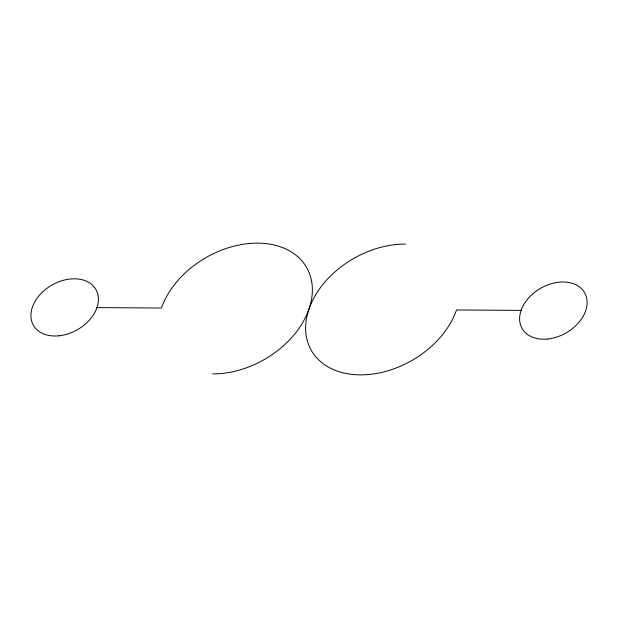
<?xml version="1.0" encoding="UTF-8"?>
<svg xmlns="http://www.w3.org/2000/svg" width="618" height="618" viewBox="0 0 618 618"><rect width="100%" height="100%" fill="white"/><g stroke="black" fill="none" stroke-linecap="round" stroke-linejoin="round"><path stroke-width="0.93" d="M96.918 307.609L161.468 308.034A82.325 58.718 -29.9 0 1 257.783 243.129A82.325 58.718 -29.9 0 1 309 309A82.325 58.718 -29.9 0 0 360.217 374.871A82.325 58.718 -29.9 0 0 456.532 309.966L521.082 310.39M405.323 244.102A82.325 58.718 -29.9 0 0 309 309A82.325 58.718 -29.9 0 1 212.677 373.898M547.386 339.035A36.014 25.693 -29.9 0 0 585.107 293.627A36.014 25.693 -29.9 0 0 527.571 299.151A36.014 25.693 -29.9 0 0 547.386 339.035M58.679 335.829A36.014 25.693 -29.9 0 0 96.393 290.421A36.014 25.693 -29.9 0 0 38.864 295.945A36.014 25.693 -29.9 0 0 58.679 335.829"/></g></svg>
